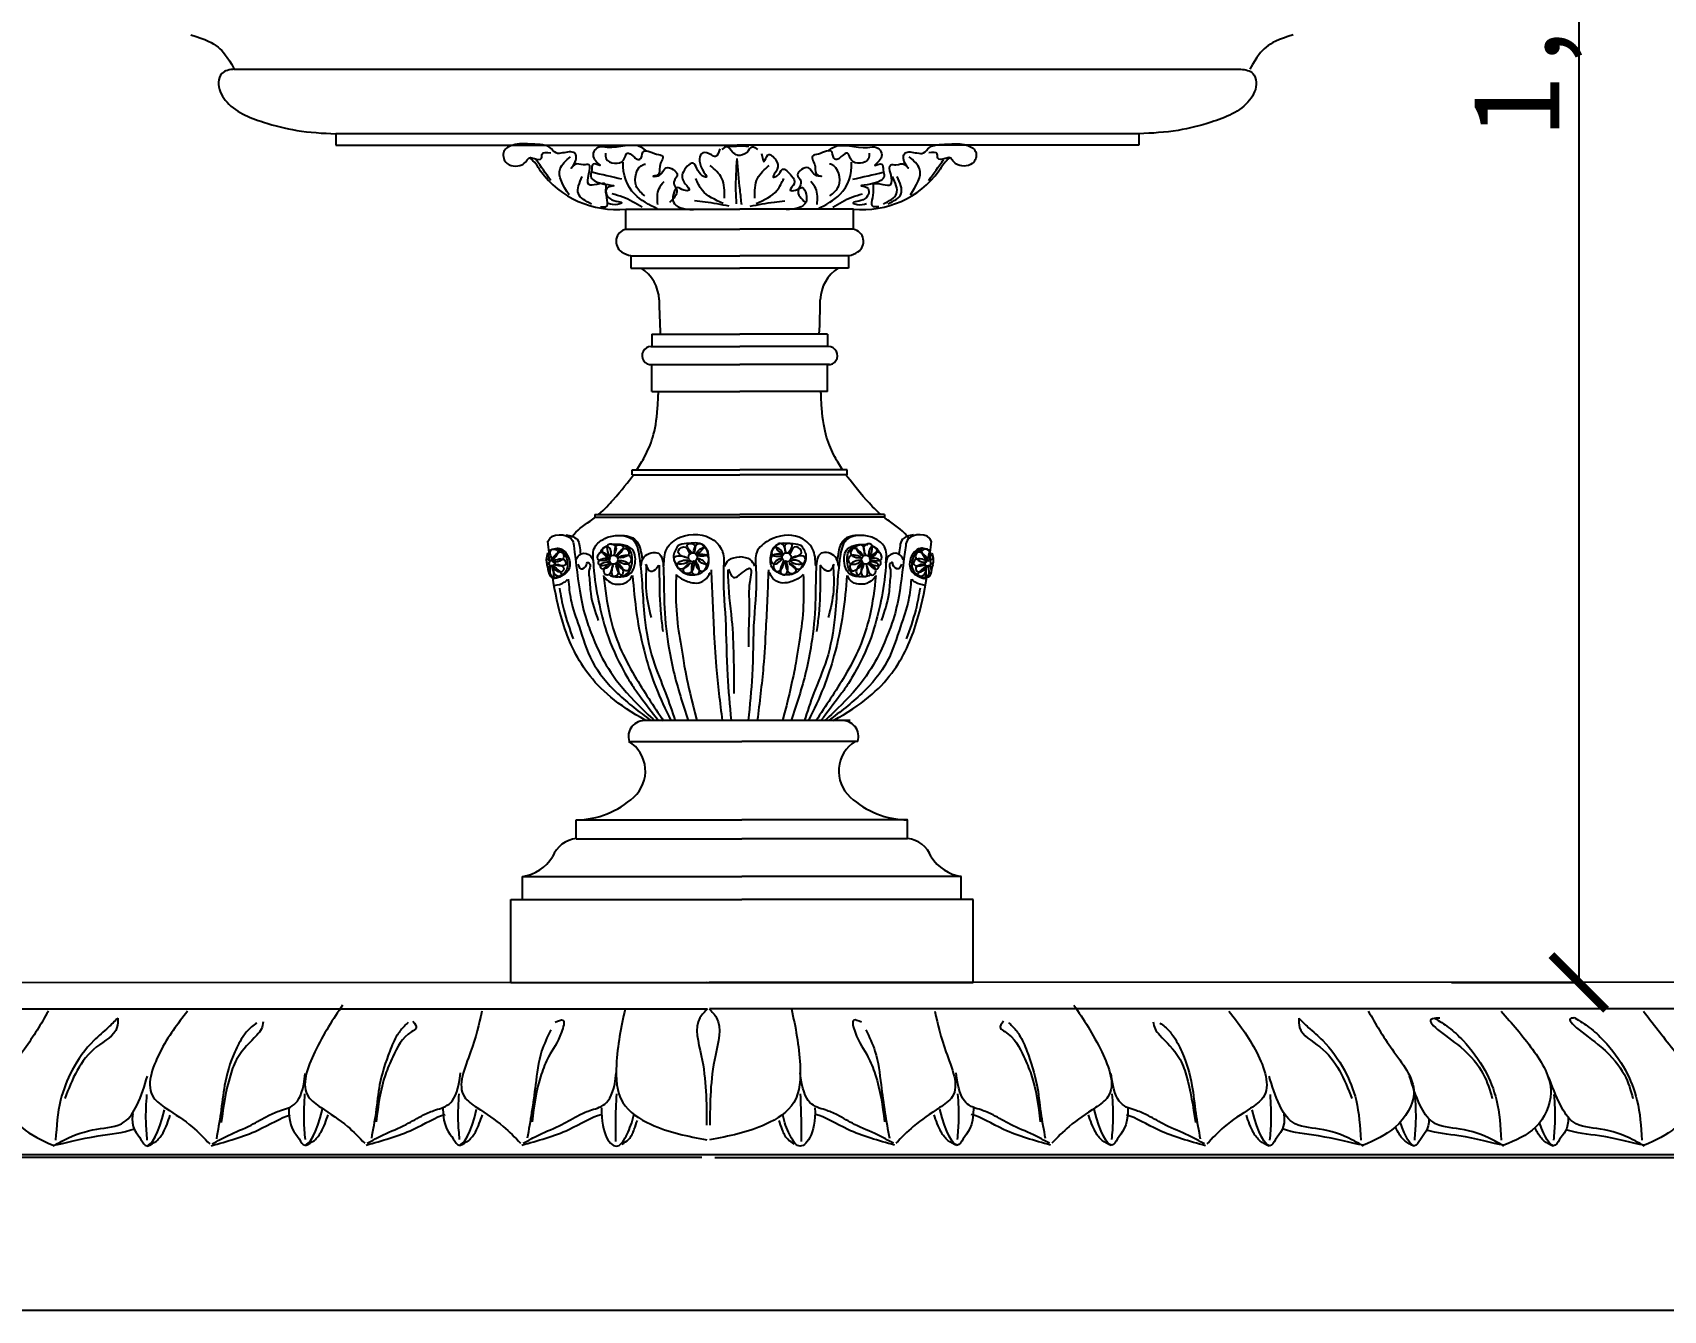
# Model space of a CAD drawing. Extents: x 3172 to 33391, y 13916 to 34175.
# Drawn here: x 30760 to 32253, y 15889 to 17059 of the extents above; entities that cross this region are included whole.
import ezdxf

# ---------------------------------------------------------------- set-up
doc = ezdxf.new("R2010")
doc.units = 0
doc.layers.get('0').update_dxf_attribs({"linetype": 'CONTINUOUS'})
doc.layers.get('DEFPOINTS').update_dxf_attribs({"linetype": 'CONTINUOUS'})
doc.dimstyles.new('ISO-25', dxfattribs={"dimtxt": 2.5, "dimasz": 2.5, "dimexe": 1.25, "dimexo": 0.625, "dimtad": 1, "dimdec": 4, "dimdsep": 46, "dimlunit": 6, "dimtxsty": 'Standard', "dimcen": 2.5, "dimadec": 0, "dimazin": 0, "dimtfac": 1, "dimtdec": 4, "dimtmove": 0, "dimatfit": 3, "dimfxl": 1, "dimtolj": 1, "dimtzin": 0, "dimarcsym": 0})

# ---------------------------------------------------------------- blocks, each defined once
blk = doc.blocks.new('_ARCHTICK')
at = {"color": 0, "linetype": 'ByBlock', "const_width": 0.15}
blk.add_lwpolyline([(-0.5, -0.5), (0.5, 0.5)], dxfattribs=at)
blk = doc.blocks.new('*D144')
at = {"color": 0, "linetype": 'ByBlock'}
for p, q in [((49872.3, 20781), (49990.1, 20781)), ((49988.8, 20781), (49988.8, 18958.9)), ((49872.3, 18958.9), (49990.1, 18958.9))]:
    blk.add_line(p, q, dxfattribs=at)
at = {"layer": 'DEFPOINTS', "color": 0, "linetype": 'ByBlock'}
for p in [(49871.6, 20781), (49871.7, 18958.9), (49988.8, 18958.9)]:
    blk.add_point(p, dxfattribs=at)
at = {"color": 0, "linetype": 'ByBlock', "xscale": 50, "yscale": 50, "zscale": 50}
for p, rotation in [((49988.8, 20781), 90), ((49988.8, 18958.9), 270)]:
    blk.add_blockref('_ARCHTICK', p, dxfattribs=dict(at, rotation=rotation))
at = {"color": 0, "linetype": 'ByBlock', "insert": (49941.5, 19869.9), "char_height": 80, "attachment_point": 5, "rotation": 90}
blk.add_mtext('\\A1;1,822', dxfattribs=at)
blk = doc.blocks.new('A$C0E7053C0')
at = {"color": 7}
for p, q in [((1123.4, 1333.3), (2045.2, 1333.3)), ((1951.9, 1274), (1216.7, 1274)), ((1216.7, 1274), (1216.7, 1263.7)), ((1951.9, 1274), (1951.9, 1263.7)), ((1216.7, 1263.7), (1230.6, 1263.7)), ((1216.7, 1263.7), (1584.5, 1263.7)), ((1951.9, 1263.7), (1584.1, 1263.7)), ((1765.1, 1263.7), (1588.3, 1263.7)), ((1951.9, 1263.7), (1938, 1263.7)), ((1482.3, 1205.1), (1586.4, 1205.1)), ((1482.3, 1186.7), (1482.3, 1205.1)), ((1690.6, 1205.1), (1586.4, 1205.1)), ((1690.6, 1186.7), (1690.6, 1205.1)), ((1482.3, 1186.7), (1586.4, 1186.7)), ((1690.6, 1186.7), (1586.4, 1186.7)), ((1486.8, 1162.5), (1586.4, 1162.5)), ((1486.8, 1162.5), (1486.8, 1151.1)), ((1486.8, 1151.1), (1586.4, 1151.1)), ((1686, 1162.5), (1586.4, 1162.5)), ((1686, 1151.1), (1586.4, 1151.1)), ((1686, 1162.5), (1686, 1151.1)), ((1506, 1090.7), (1586.4, 1090.7)), ((1506, 1090.7), (1506, 1079.2)), ((1666.9, 1090.7), (1586.4, 1090.7)), ((1666.9, 1090.7), (1666.9, 1079.2)), ((1505.1, 1079.2), (1586.4, 1079.2)), ((1667.7, 1079.2), (1586.4, 1079.2)), ((1504.4, 1062.8), (1586.4, 1062.8)), ((1506, 1038.3), (1506, 1062.8)), ((1668.5, 1062.8), (1586.4, 1062.8)), ((1666.9, 1038.3), (1666.9, 1062.8)), ((1506, 1038.3), (1586.4, 1038.3)), ((1666.9, 1038.3), (1586.4, 1038.3)), ((1488, 966.3), (1586.4, 966.3)), ((1488, 962), (1488, 966.3)), ((1488, 962), (1586.4, 962)), ((1684.8, 966.3), (1586.4, 966.3)), ((1684.8, 962), (1586.4, 962)), ((1684.8, 962), (1684.8, 966.3)), ((1453.8, 925.6), (1586.4, 925.6)), ((1453.8, 925.6), (1453.8, 923.2)), ((1719, 925.6), (1586.4, 925.6)), ((1719, 925.6), (1719, 923.2)), ((1453.8, 923.2), (1586.4, 923.2)), ((1719, 923.2), (1586.4, 923.2)), ((1687.5, 736.9), (1500.6, 736.9)), ((1485.2, 717.7), (1588.5, 717.7)), ((1694.5, 717.7), (1588.5, 717.7)), ((1436.8, 645.9), (1588.4, 645.9)), ((1436.8, 628.7), (1436.8, 645.9)), ((1740.1, 645.9), (1588.4, 645.9)), ((1740.1, 628.7), (1740.1, 645.9)), ((1436.8, 628.7), (1588.4, 628.7)), ((1740.1, 628.7), (1588.4, 628.7)), ((1387.7, 573.1), (1387.7, 594.2)), ((1387.7, 594.2), (1588.4, 594.2)), ((1789.2, 594.2), (1588.4, 594.2)), ((1789.2, 573.1), (1789.2, 594.2)), ((1376.8, 573.1), (1588.4, 573.1)), ((1376.8, 497.2), (1376.8, 573.1)), ((1800.1, 573.1), (1588.4, 573.1)), ((1800.1, 497.2), (1800.1, 573.1)), ((201.9, 497), (1556.4, 497.3)), ((1376.8, 497.2), (1800.1, 497.2)), ((2913.4, 497), (1558.9, 497.3)), ((201.9, 472.9), (1556.4, 473.1)), ((2913.4, 472.9), (1558.9, 473.1)), ((1551.7, 336.9), (27.7, 336.9)), ((1563.6, 336.9), (3087.6, 336.9))]:
    blk.add_line(p, q, dxfattribs=at)
blk.add_lwpolyline([(25.1, 339.6), (3094.9, 339.6), (3094.9, 196.9), (25.1, 196.9)], close=True)
for centre, radius in [((1470.9, 884.3), 4.1), ((1543.4, 886.3), 4.02), ((1629.4, 886.3), 4.02), ((1701.9, 884.3), 4.1)]:
    blk.add_circle(centre, radius, dxfattribs=at)
for centre, radius, start, end in [((1360.9, 1215.7), 49.5, 29.4155, 47.4954), ((1473.8, 1291.1), 86.4, 216.2051, 275.6346), ((1699, 1291.1), 86.4, 264.3654, 323.7949), ((1811.9, 1215.7), 49.5, 132.5046, 150.5845), ((1484.7, 1175.5), 11.5, 101.9801, 236.1388), ((1688.2, 1175.5), 11.5, 303.8612, 78.0199), ((1491.2, 1186.2), 24.1, 237.3986, 259.3731), ((1681.6, 1186.2), 24.1, 280.6269, 302.6014), ((1476.7, 1120.8), 36, 2.1751, 57.2847), ((1696.1, 1120.8), 36, 122.7153, 177.8249), ((2128.4, 1125.7), 615.7, 180.3248, 183.2595), ((1044.5, 1125.7), 615.7, 356.7405, 359.6752), ((1505.2, 1071), 8.2, 89.6291, 275.662), ((1667.7, 1071), 8.2, 264.338, 90.3709), ((1499.2, 722.2), 14.7, 84.4553, 197.9981), ((1680.5, 722.2), 14.7, 342.0019, 95.5447), ((1468.2, 690.6), 31.9, 311.7783, 58.1329), ((1708.9, 690.6), 31.9, 121.8671, 228.2217), ((1435.8, 725), 79.1, 270.709, 312.6333), ((1741.2, 725), 79.1, 227.3667, 269.291), ((1439.4, 603.1), 25.9, 95.359, 159.4273), ((1737.5, 603.1), 25.9, 20.5727, 84.641), ((1382.7, 631.7), 37.8, 277.5454, 329.04), ((1794.2, 631.7), 37.8, 210.96, 262.4546)]:
    blk.add_arc(centre, radius, start, end, dxfattribs=at)
for points, knots in [([(1083.9, 1364.8), (1097.9, 1360.5), (1109.9, 1354.2), (1117, 1345.2), (1123.7, 1333.3)], [193.747926, 193.747926, 193.747926, 193.747926, 228.461314, 262.009609, 262.009609, 262.009609, 262.009609]), ([(2093.2, 1364.8), (2079.2, 1360.5), (2067.1, 1354.2), (2060.1, 1345.2), (2053.4, 1333.3)], [193.747926, 193.747926, 193.747926, 193.747926, 228.461314, 262.009609, 262.009609, 262.009609, 262.009609]), ([(1510.9, 1205.3), (1503.3, 1209.2), (1485.7, 1218.2), (1479.2, 1236.7), (1479.8, 1248.1)], [0, 0, 0, 0, 24.56335, 57.283365, 57.283365, 57.283365, 57.283365]), ([(1657.8, 1205.3), (1665.3, 1209.2), (1682.9, 1218.2), (1689.4, 1236.7), (1688.8, 1248.1)], [0, 0, 0, 0, 24.56335, 57.283365, 57.283365, 57.283365, 57.283365]), ([(1492.2, 966.3), (1494.9, 970.5), (1503.4, 984.9), (1511, 1004), (1512, 1037.5), (1512, 1037.5)], [324.214173, 324.214173, 324.214173, 324.214173, 350.476, 420.833139, 442.01017, 442.01017, 442.01017, 442.01017]), ([(1680.6, 966.3), (1677.9, 970.5), (1669.4, 984.9), (1661.9, 1004), (1660.8, 1037.5), (1660.8, 1037.5)], [324.214173, 324.214173, 324.214173, 324.214173, 350.476, 420.833139, 442.01017, 442.01017, 442.01017, 442.01017]), ([(1457.2, 925.6), (1463.2, 930.8), (1476, 944.9), (1484.5, 955.4), (1489.2, 962)], [258.017692, 258.017692, 258.017692, 258.017692, 274.862414, 315.15171, 315.15171, 315.15171, 315.15171]), ([(1715.7, 925.6), (1709.6, 930.8), (1696.8, 944.9), (1688.4, 955.4), (1683.7, 962)], [258.017692, 258.017692, 258.017692, 258.017692, 274.862414, 315.15171, 315.15171, 315.15171, 315.15171]), ([(1410.8, 900.8), (1414.2, 909.9), (1433.1, 906.8), (1436.4, 883.1), (1439.7, 852.4), (1445.4, 829.6), (1456, 802.2), (1471.8, 770.1), (1508.5, 737), (1508.5, 737)], [1.751832, 1.751832, 1.751832, 1.751832, 19.186604, 25.932734, 78.490349, 113.234635, 135.933329, 185.545253, 204.365805, 204.365805, 204.365805, 204.365805]), ([(1427.2, 906.8), (1431.3, 906.6), (1438.8, 903.6), (1439.8, 896.5), (1440.4, 891.9), (1440.7, 889.3)], [11.027839, 11.027839, 11.027839, 11.027839, 19.186604, 25.932734, 34.079412, 34.079412, 34.079412, 34.079412]), ([(1465.3, 896.9), (1463, 895.8), (1460.2, 894.2), (1459, 891.6), (1458.7, 890.8)], [3.32081, 3.32081, 3.32081, 3.32081, 10.437283, 12.889457, 12.889457, 12.889457, 12.889457]), ([(1466.5, 870.5), (1468.9, 869), (1475.3, 867.4), (1485.3, 870.9), (1488.8, 882), (1487.7, 894.7), (1477, 898.1), (1471.5, 898.2), (1469.1, 898.2)], [35.024848, 35.024848, 35.024848, 35.024848, 43.547453, 53.635785, 63.34179, 76.716892, 86.049129, 93.413263, 93.413263, 93.413263, 93.413263]), ([(1475.7, 868.4), (1476.3, 868.4), (1480.5, 868.3), (1488.1, 870.9), (1491.6, 882), (1490.4, 894.7), (1479.7, 898.1), (1474.2, 898.2), (1471.8, 898.2)], [41.848557, 41.848557, 41.848557, 41.848557, 43.547453, 53.635785, 63.34179, 76.716892, 86.049129, 93.413263, 93.413263, 93.413263, 93.413263]), ([(1476.8, 906.4), (1482.4, 906.7), (1493.8, 903.9), (1496.1, 891.5), (1497.1, 884.9), (1497.2, 883.8)], [37.792643, 37.792643, 37.792643, 37.792643, 53.183199, 68.812137, 71.999882, 71.999882, 71.999882, 71.999882]), ([(1762, 900.8), (1758.7, 909.9), (1739.7, 906.8), (1736.4, 883.1), (1733.2, 852.4), (1727.4, 829.6), (1716.8, 802.2), (1701, 770.1), (1664.4, 737), (1664.4, 737)], [1.751832, 1.751832, 1.751832, 1.751832, 19.186604, 25.932734, 78.490349, 113.234635, 135.933329, 185.545253, 204.365805, 204.365805, 204.365805, 204.365805]), ([(1696.1, 906.4), (1690.4, 906.7), (1679, 903.9), (1676.7, 891.5), (1675.8, 884.9), (1675.6, 883.8)], [37.792643, 37.792643, 37.792643, 37.792643, 53.183199, 68.812137, 71.999882, 71.999882, 71.999882, 71.999882]), ([(1697.1, 868.4), (1696.5, 868.4), (1692.4, 868.3), (1684.8, 870.9), (1681.3, 882), (1682.5, 894.7), (1693.1, 898.1), (1698.6, 898.2), (1701, 898.2)], [41.848557, 41.848557, 41.848557, 41.848557, 43.547453, 53.635785, 63.34179, 76.716892, 86.049129, 93.413263, 93.413263, 93.413263, 93.413263]), ([(1706.4, 870.5), (1704, 869), (1697.5, 867.4), (1687.5, 870.9), (1684, 882), (1685.2, 894.7), (1695.8, 898.1), (1701.3, 898.2), (1703.8, 898.2)], [35.024848, 35.024848, 35.024848, 35.024848, 43.547453, 53.635785, 63.34179, 76.716892, 86.049129, 93.413263, 93.413263, 93.413263, 93.413263]), ([(1707.6, 896.9), (1709.9, 895.8), (1712.7, 894.2), (1713.9, 891.6), (1714.1, 890.8)], [3.32081, 3.32081, 3.32081, 3.32081, 10.437283, 12.889457, 12.889457, 12.889457, 12.889457]), ([(1745.6, 906.8), (1741.5, 906.6), (1734.1, 903.6), (1733.1, 896.5), (1732.5, 891.9), (1732.1, 889.3)], [11.027839, 11.027839, 11.027839, 11.027839, 19.186604, 25.932734, 34.079412, 34.079412, 34.079412, 34.079412]), ([(1419, 894.5), (1419.3, 894.6), (1423.4, 895.2), (1431.3, 887.2), (1431.5, 872.3), (1422.6, 868.7), (1417.9, 866.9)], [5.132324, 5.132324, 5.132324, 5.132324, 6.221486, 18.405699, 31.063266, 44.658737, 44.658737, 44.658737, 44.658737]), ([(1753.9, 894.5), (1753.5, 894.6), (1749.5, 895.2), (1741.5, 887.2), (1741.4, 872.3), (1750.3, 868.7), (1754.9, 866.9)], [5.132324, 5.132324, 5.132324, 5.132324, 6.221486, 18.405699, 31.063266, 44.658737, 44.658737, 44.658737, 44.658737]), ([(1500.6, 736.9), (1474.5, 751.2), (1443.2, 778.8), (1423.5, 824.8), (1417.4, 854.3), (1415.2, 868.1)], [0, 0, 0, 0, 55.402104, 109.59883, 156.53818, 156.53818, 156.53818, 156.53818]), ([(1528.2, 870.5), (1528.1, 866.4), (1527.6, 851.4), (1528.8, 825.5), (1534.2, 798.4), (1537, 776.2), (1547.1, 737)], [10.994491, 10.994491, 10.994491, 10.994491, 23.287919, 55.993451, 88.561292, 122.57132, 122.57132, 122.57132, 122.57132]), ([(1528.2, 870.5), (1529.4, 869.4), (1533.8, 866), (1541.5, 862.7), (1551.3, 862.6), (1556.9, 867.4), (1558.7, 871.2), (1559.4, 872.5)], [4.810779, 4.810779, 4.810779, 4.810779, 9.56947, 21.47812, 29.250137, 37.669872, 41.874109, 41.874109, 41.874109, 41.874109]), ([(1644.6, 870.5), (1643.4, 869.4), (1639.1, 866), (1631.4, 862.7), (1621.5, 862.6), (1616, 867.4), (1614.1, 871.2), (1613.5, 872.5)], [4.810779, 4.810779, 4.810779, 4.810779, 9.56947, 21.47812, 29.250137, 37.669872, 41.874109, 41.874109, 41.874109, 41.874109]), ([(1644.6, 870.5), (1644.8, 866.4), (1645.2, 851.4), (1644, 825.5), (1638.7, 798.4), (1635.9, 776.2), (1625.7, 737)], [10.994491, 10.994491, 10.994491, 10.994491, 23.287919, 55.993451, 88.561292, 122.57132, 122.57132, 122.57132, 122.57132]), ([(1672.2, 736.9), (1698.3, 751.2), (1729.7, 778.8), (1749.3, 824.8), (1755.5, 854.3), (1757.7, 868.1)], [0, 0, 0, 0, 55.402104, 109.59883, 156.53818, 156.53818, 156.53818, 156.53818]), ([(1481.5, 473), (1477.9, 456.3), (1472.1, 428.4), (1474, 385.1), (1511.2, 361.7), (1539.1, 356.4), (1556.4, 353)], [1.409902, 1.409902, 1.409902, 1.409902, 25.934635, 42.337229, 57.714078, 82.912078, 82.912078, 82.912078, 82.912078]), ([(1633.8, 473), (1637.4, 456.3), (1643.1, 428.4), (1641.3, 385.1), (1604.1, 361.7), (1576.2, 356.4), (1558.9, 353)], [1.409902, 1.409902, 1.409902, 1.409902, 25.934635, 42.337229, 57.714078, 82.912078, 82.912078, 82.912078, 82.912078]), ([(1103.5, 349.3), (1108.3, 352), (1119.9, 358.4), (1137.9, 365.3), (1153, 374.7), (1171.8, 382.7), (1186, 383.9), (1188.7, 413.8)], [0, 0, 0, 0, 7.804363, 18.695532, 27.272937, 32.872908, 47.456861, 47.456861, 47.456861, 47.456861]), ([(1245.4, 349.9), (1250.2, 352.6), (1261.8, 359), (1279.9, 365.9), (1294.9, 375.2), (1313.7, 383.3), (1327.9, 384.4), (1330.7, 414.4)], [0, 0, 0, 0, 7.804363, 18.695532, 27.272937, 32.872908, 47.456861, 47.456861, 47.456861, 47.456861]), ([(1388.1, 349.9), (1392.9, 352.6), (1404.5, 359), (1422.5, 365.9), (1437.6, 375.2), (1456.4, 383.3), (1470.6, 384.4), (1473.3, 414.4)], [0, 0, 0, 0, 7.804363, 18.695532, 27.272937, 32.872908, 47.456861, 47.456861, 47.456861, 47.456861]), ([(1727.2, 349.9), (1722.4, 352.6), (1710.8, 359), (1692.7, 365.9), (1677.7, 375.2), (1658.9, 383.3), (1644.7, 384.4), (1641.9, 414.4)], [0, 0, 0, 0, 7.804363, 18.695532, 27.272937, 32.872908, 47.456861, 47.456861, 47.456861, 47.456861]), ([(1869.9, 349.9), (1865, 352.6), (1853.5, 359), (1835.4, 365.9), (1820.4, 375.2), (1801.5, 383.3), (1787.3, 384.4), (1784.6, 414.4)], [0, 0, 0, 0, 7.804363, 18.695532, 27.272937, 32.872908, 47.456861, 47.456861, 47.456861, 47.456861]), ([(2011.8, 349.3), (2007, 352), (1995.4, 358.4), (1977.3, 365.3), (1962.3, 374.7), (1943.5, 382.7), (1929.3, 383.9), (1926.5, 413.8)], [0, 0, 0, 0, 7.804363, 18.695532, 27.272937, 32.872908, 47.456861, 47.456861, 47.456861, 47.456861]), ([(1030.8, 377.1), (1028.7, 363.7), (1037.7, 356.4), (1043.8, 342.1), (1054.4, 358.2), (1059.7, 380.4)], [11.191034, 11.191034, 11.191034, 11.191034, 26.155714, 33.91982, 47.965992, 47.965992, 47.965992, 47.965992]), ([(1102.5, 347.7), (1117.1, 351.7), (1143.5, 358.9), (1166.4, 373.6), (1174.9, 375.9)], [0, 0, 0, 0, 21.326437, 38.46669, 38.46669, 38.46669, 38.46669]), ([(1173.5, 382.4), (1173.4, 364.3), (1182.4, 356.9), (1188.5, 342.7), (1199.1, 358.7), (1204.4, 381)], [11.191034, 11.191034, 11.191034, 11.191034, 26.155714, 33.91982, 47.965992, 47.965992, 47.965992, 47.965992]), ([(1244.4, 348.3), (1259, 352.3), (1285.5, 359.5), (1308.3, 374.2), (1316.8, 376.4)], [0, 0, 0, 0, 21.326437, 38.46669, 38.46669, 38.46669, 38.46669]), ([(1314.7, 382.7), (1314.7, 364.3), (1323.6, 356.9), (1329.7, 342.7), (1340.4, 358.7), (1345.6, 381)], [11.191034, 11.191034, 11.191034, 11.191034, 26.155714, 33.91982, 47.965992, 47.965992, 47.965992, 47.965992]), ([(1387.1, 348.3), (1401.7, 352.3), (1428.2, 359.5), (1451, 374.2), (1459.5, 376.4)], [0, 0, 0, 0, 21.326437, 38.46669, 38.46669, 38.46669, 38.46669]), ([(1460, 382.4), (1459.2, 358.4), (1472.6, 339.3), (1483.2, 357.2), (1488.1, 369), (1489.4, 375.9)], [0, 0, 0, 0, 12.445466, 18.626013, 24.392171, 24.392171, 24.392171, 24.392171]), ([(1655.3, 382.4), (1656.1, 358.4), (1642.6, 339.3), (1632, 357.2), (1627.1, 369), (1625.9, 375.9)], [0, 0, 0, 0, 12.445466, 18.626013, 24.392171, 24.392171, 24.392171, 24.392171]), ([(1728.2, 348.3), (1713.5, 352.3), (1687.1, 359.5), (1664.3, 374.2), (1655.8, 376.4)], [0, 0, 0, 0, 21.326437, 38.46669, 38.46669, 38.46669, 38.46669]), ([(1800.5, 382.7), (1800.6, 364.3), (1791.6, 356.9), (1785.5, 342.7), (1774.9, 358.7), (1769.6, 381)], [11.191034, 11.191034, 11.191034, 11.191034, 26.155714, 33.91982, 47.965992, 47.965992, 47.965992, 47.965992]), ([(1870.9, 348.3), (1856.2, 352.3), (1829.8, 359.5), (1807, 374.2), (1798.4, 376.4)], [0, 0, 0, 0, 21.326437, 38.46669, 38.46669, 38.46669, 38.46669]), ([(1941.8, 382.4), (1941.9, 364.3), (1932.9, 356.9), (1926.8, 342.7), (1916.2, 358.7), (1910.9, 381)], [11.191034, 11.191034, 11.191034, 11.191034, 26.155714, 33.91982, 47.965992, 47.965992, 47.965992, 47.965992]), ([(2012.8, 347.7), (1998.2, 351.7), (1971.7, 358.9), (1948.9, 373.6), (1940.4, 375.9)], [0, 0, 0, 0, 21.326437, 38.46669, 38.46669, 38.46669, 38.46669]), ([(2084.5, 377.1), (2086.5, 363.7), (2077.6, 356.4), (2071.5, 342.1), (2060.8, 358.2), (2055.6, 380.4)], [11.191034, 11.191034, 11.191034, 11.191034, 26.155714, 33.91982, 47.965992, 47.965992, 47.965992, 47.965992]), ([(2344.8, 373.8), (2345.4, 362.8), (2337.3, 355.9), (2331.8, 343.2), (2323.3, 354.6), (2318.7, 368.9)], [12.520986, 12.520986, 12.520986, 12.520986, 26.155714, 33.91982, 45.264685, 45.264685, 45.264685, 45.264685]), ([(957.9, 348.2), (968.2, 349.7), (993.6, 357.4), (1022.1, 359.1), (1032, 363.2)], [0, 0, 0, 0, 22.245436, 37.949871, 37.949871, 37.949871, 37.949871]), ([(2157.4, 348.2), (2147, 349.7), (2121.6, 357.4), (2093.2, 359.1), (2083.3, 363.2)], [0, 0, 0, 0, 22.245436, 37.949871, 37.949871, 37.949871, 37.949871]), ([(2203.7, 347.3), (2200.8, 348.6), (2194.8, 351.3), (2189.8, 358.4), (2187.5, 363.1), (2186.7, 364.9)], [0, 0, 0, 0, 4.464482, 9.119392, 11.903587, 11.903587, 11.903587, 11.903587]), ([(2217.4, 372.3), (2217.5, 362.4), (2209.8, 355.6), (2204.4, 343.1), (2195.8, 354.7), (2191.1, 369.4)], [13.157584, 13.157584, 13.157584, 13.157584, 26.155714, 33.91982, 45.390472, 45.390472, 45.390472, 45.390472]), ([(2285.9, 348.2), (2275.6, 349.7), (2251.4, 357.1), (2224.4, 358.9), (2215.2, 361.9)], [0, 0, 0, 0, 22.245436, 36.183655, 36.183655, 36.183655, 36.183655]), ([(2331.1, 347.3), (2328.2, 348.6), (2322.2, 351.3), (2317.4, 358.2), (2315.1, 362.6), (2314.4, 364.2)], [0, 0, 0, 0, 4.464482, 9.119392, 11.511349, 11.511349, 11.511349, 11.511349]), ([(2414.6, 348.2), (2404.2, 349.7), (2379.7, 357.2), (2352.2, 359), (2342.8, 362.3)], [0, 0, 0, 0, 22.245436, 36.729967, 36.729967, 36.729967, 36.729967])]:
    blk.add_open_spline(points, degree=3, knots=knots, dxfattribs=at)
for points in [[(1123.7, 1333.3), (1112.4, 1329.3), (1109.4, 1321.4), (1115.4, 1305), (1150.6, 1284.7), (1180.9, 1277.2), (1216.7, 1274)], [(2044.9, 1333.3), (2056.2, 1329.3), (2059.2, 1321.4), (2053.2, 1305), (2018, 1284.7), (1987.7, 1277.2), (1951.9, 1274)], [(1459.1, 1207.3), (1463.9, 1207.3), (1463.9, 1222.9), (1463.9, 1227.7), (1455.5, 1227.7), (1448.3, 1227.7), (1448.3, 1237.3), (1448.3, 1245.7), (1443.5, 1245.7), (1435.1, 1245.7), (1432.1, 1242.7), (1435.1, 1246.9), (1435.1, 1256.5), (1424.3, 1256.5), (1418.3, 1256.5), (1412.7, 1261.5), (1403.8, 1264.2), (1394, 1264.7), (1379, 1263.8), (1370.5, 1257.8), (1372.2, 1248.2), (1386.9, 1245.7), (1391.2, 1249.3), (1394, 1252.1), (1398.4, 1251.4), (1405, 1251.7), (1405.5, 1255.5), (1413.5, 1256.5)], [(1501.4, 1258.2), (1496.6, 1261.6), (1465.2, 1261.6), (1456.9, 1261.6), (1452.8, 1251.8), (1458.5, 1245.1), (1452.3, 1246.4), (1450.9, 1241), (1450, 1235.2), (1453.2, 1231.2), (1470.6, 1226.3), (1465.7, 1224.9), (1467.5, 1214.7), (1478.2, 1210.6), (1474.6, 1209.3), (1466.1, 1210.2)], [(1463.6, 1256.2), (1464.3, 1251.3), (1480, 1250), (1483.6, 1256.2), (1488.5, 1254), (1491.6, 1251.3), (1495, 1250.8), (1497.7, 1257.2), (1510.2, 1255.5), (1515.6, 1253.7), (1513.2, 1244.1), (1510.9, 1236.1), (1507.3, 1235.2), (1511.8, 1235.7), (1519.2, 1242.9), (1529.3, 1236.4), (1527, 1232.2), (1526.1, 1229), (1528.7, 1222.3), (1522, 1211.1)], [(1568.1, 1260.2), (1564.1, 1253.2), (1560.5, 1254.8), (1552.6, 1256.6), (1552.1, 1241.6), (1555.7, 1234.4), (1552.1, 1235.6), (1543.7, 1247.1), (1534.1, 1237.6), (1536.5, 1228.4), (1540.1, 1222.4), (1535.3, 1222.4), (1529.3, 1224.8), (1525.7, 1218.8), (1525.7, 1211.6), (1543.7, 1204.4)], [(1584.5, 1254.4), (1579.7, 1257.3), (1574.9, 1262.1), (1570.1, 1259.7)], [(1575.8, 1262.2), (1583.6, 1262.9), (1594.8, 1262.7)], [(1584.5, 1254.4), (1593.1, 1257.3), (1597.9, 1262.1), (1602.7, 1259.7)], [(1606.3, 1256), (1608.7, 1248.8), (1612.3, 1254.8), (1619.5, 1250), (1620.7, 1241.6), (1617.1, 1234.4), (1620.7, 1235.6), (1625.5, 1241.6), (1633.9, 1235.6), (1636.3, 1228.4), (1632.7, 1222.4), (1637.5, 1222.4), (1643.5, 1224.8), (1647.1, 1218.8), (1647.1, 1211.6), (1629.1, 1204.4)], [(1705, 1256.2), (1704.3, 1251.3), (1688.6, 1250), (1685, 1256.2), (1680.1, 1254), (1677, 1251.3), (1673.6, 1250.8), (1670.9, 1257.2), (1658.4, 1255.5), (1653, 1253.7), (1655.4, 1244.1), (1657.8, 1236.1), (1661.3, 1235.2), (1656.9, 1235.7), (1649.4, 1242.9), (1639.3, 1236.4), (1641.7, 1232.2), (1642.5, 1229), (1639.9, 1222.3), (1646.6, 1211.1)], [(1667.2, 1258.2), (1672, 1261.6), (1703.4, 1261.6), (1711.7, 1261.6), (1715.8, 1251.8), (1710.1, 1245.1), (1716.4, 1246.4), (1717.7, 1241), (1718.6, 1235.2), (1715.5, 1231.2), (1698, 1226.3), (1702.9, 1224.9), (1701.1, 1214.7), (1690.4, 1210.6), (1694, 1209.3), (1702.5, 1210.2)], [(1713.8, 1207.3), (1709, 1207.3), (1709, 1222.9), (1709, 1227.7), (1717.4, 1227.7), (1724.6, 1227.7), (1724.6, 1237.3), (1724.6, 1245.7), (1729.4, 1245.7), (1737.8, 1245.7), (1740.7, 1242.7), (1737.8, 1246.9), (1737.8, 1256.5), (1748.6, 1256.5), (1754.6, 1256.5), (1760.1, 1261.5), (1769, 1264.2), (1778.8, 1264.7), (1793.9, 1263.8), (1802.4, 1257.8), (1800.7, 1248.2), (1786, 1245.7), (1781.6, 1249.3), (1778.8, 1252.1), (1774.5, 1251.4), (1767.8, 1251.7), (1767.3, 1255.5), (1759.4, 1256.5)], [(1413.5, 1231.3), (1399.9, 1250.4)], [(1430.3, 1218.1), (1421.9, 1242.1), (1431.4, 1253.1)], [(1499.7, 1217.3), (1491.6, 1226.3), (1498.3, 1245.9), (1500.1, 1246.4)], [(1572.5, 1215.2), (1570.1, 1233.2), (1559.3, 1245.2)], [(1583.5, 1209.9), (1583, 1222.2), (1584, 1251.4)], [(1588.3, 1208.9), (1586.7, 1222.7), (1584, 1251.4)], [(1600.3, 1215.2), (1602.7, 1233.2), (1613.5, 1245.2)], [(1668.9, 1217.3), (1677, 1226.3), (1670.3, 1245.9), (1668.5, 1246.4)], [(1742.6, 1218.1), (1751, 1242.1), (1741.5, 1253.1)], [(1759.4, 1231.3), (1773, 1250.4)], [(1450.7, 1209.7), (1438.7, 1219.3), (1442.3, 1234.9)], [(1478.6, 1232.5), (1450.9, 1238.8)], [(1511.3, 1209.3), (1512.6, 1224), (1517.1, 1230.3)], [(1571.3, 1210.4), (1552.1, 1222.4), (1546.1, 1233.2)], [(1601.5, 1210.4), (1620.7, 1222.4), (1626.7, 1233.2)], [(1657.3, 1209.3), (1656, 1224), (1651.5, 1230.3)], [(1690, 1232.5), (1717.7, 1238.8)], [(1717.9, 1209.7), (1730, 1219.3), (1726.3, 1234.9)], [(1722.2, 1209.7), (1734.2, 1219.3), (1730.6, 1234.9)], [(1497, 1207), (1479.5, 1216), (1469.7, 1219.1)], [(1576.8, 1207.8), (1554.7, 1211.6), (1545.1, 1212.6)], [(1596, 1207.8), (1618.1, 1211.6), (1627.7, 1212.6)], [(1671.6, 1207), (1689.1, 1216), (1698.9, 1219.1)], [(1452.7, 881.4), (1454, 896.1), (1457.7, 900.2), (1466.6, 905.1), (1489.1, 901.9), (1494.4, 887.2), (1499.3, 831.6), (1507.1, 792.4), (1518.5, 762.2), (1527.4, 736.6)], [(1472.2, 889.2), (1475, 897.8), (1479.5, 896.5), (1473.8, 887.6), (1482, 894.5), (1484.8, 889.2), (1475.8, 886.3), (1486.1, 887.2), (1485.2, 880.6), (1475.4, 883.1), (1485.2, 879.4), (1483.6, 874.1), (1474.2, 881), (1479.5, 874.9), (1478.3, 870), (1473, 880.6), (1474.6, 870.4), (1470.9, 868.8), (1470.5, 880.2), (1465.2, 870), (1462, 874.1), (1468.5, 881), (1460.3, 875.7), (1459.1, 879), (1467.7, 881.8), (1457.9, 879.4), (1457.5, 882.7), (1467.7, 885.1), (1456.6, 884.7), (1459.9, 891.2), (1466.4, 885.9), (1460.7, 893.3), (1465.6, 896.1), (1468.1, 887.2), (1466, 898.2), (1472.2, 897), (1470.9, 888)], [(1516.9, 878.6), (1519.7, 894.1), (1532, 904.7), (1562.8, 901.9), (1570.8, 891.2), (1571.6, 876.5), (1573.3, 830), (1575.1, 778.3), (1578.6, 737)], [(1530.4, 897.8), (1525.9, 888), (1530.4, 876.1), (1537.3, 871.2), (1550, 871.6), (1556.9, 877.4), (1557.7, 888.8), (1554.9, 895.7), (1547.9, 899.4), (1539.8, 899), (1531.6, 897.8), (1529.1, 896.1)], [(1542.6, 890), (1538.9, 898.2), (1542.6, 899), (1545.1, 897.4), (1544.3, 890.4), (1545.9, 896.5), (1550.4, 899), (1553.2, 896.1), (1547.1, 890), (1554.1, 895.3), (1556.9, 889.2), (1547.5, 888.4), (1556.9, 887.6), (1555.7, 880.2), (1547.9, 885.1), (1555.7, 879.4), (1551.2, 873.3), (1545.9, 882.7), (1548.3, 871.2), (1544.3, 870.8), (1544.3, 883.1), (1540.2, 871.6), (1534.9, 874.1), (1541, 881), (1531.2, 875.7), (1529.5, 880.6), (1539.8, 883.1), (1527.5, 881.4), (1527.1, 886.7), (1538.5, 885.9), (1530, 890.8), (1534.9, 896.1), (1540.6, 889.2)], [(1656, 878.6), (1653.1, 894.1), (1640.8, 904.7), (1613.5, 901.9), (1602, 891.2), (1601.2, 876.5), (1599.5, 830), (1597.8, 778.3), (1594.2, 737)], [(1630.2, 890), (1633.9, 898.2), (1630.2, 899), (1627.8, 897.4), (1628.6, 890.4), (1627, 896.5), (1622.5, 899), (1619.6, 896.1), (1625.7, 890), (1618.8, 895.3), (1615.9, 889.2), (1625.3, 888.4), (1615.9, 887.6), (1617.2, 880.2), (1624.9, 885.1), (1617.2, 879.4), (1621.6, 873.3), (1627, 882.7), (1624.5, 871.2), (1628.6, 870.8), (1628.6, 883.1), (1632.7, 871.6), (1638, 874.1), (1631.9, 881), (1641.7, 875.7), (1643.3, 880.6), (1633.1, 883.1), (1645.3, 881.4), (1645.7, 886.7), (1634.3, 885.9), (1642.9, 890.8), (1638, 896.1), (1632.3, 889.2)], [(1642.5, 897.8), (1647, 888), (1642.5, 876.1), (1635.5, 871.2), (1622.9, 871.6), (1615.9, 877.4), (1615.1, 888.8), (1618, 895.7), (1624.9, 899.4), (1633.1, 899), (1641.3, 897.8), (1643.7, 896.1)], [(1720.1, 881.4), (1718.9, 896.1), (1715.2, 900.2), (1706.2, 905.1), (1683.7, 901.9), (1678.4, 887.2), (1673.5, 831.6), (1665.8, 792.4), (1654.3, 762.2), (1645.5, 736.6)], [(1700.7, 889.2), (1697.8, 897.8), (1693.3, 896.5), (1699, 887.6), (1690.9, 894.5), (1688, 889.2), (1697, 886.3), (1686.8, 887.2), (1687.6, 880.6), (1697.4, 883.1), (1687.6, 879.4), (1689.2, 874.1), (1698.6, 881), (1693.3, 874.9), (1694.6, 870), (1699.9, 880.6), (1698.2, 870.4), (1701.9, 868.8), (1702.3, 880.2), (1707.6, 870), (1710.9, 874.1), (1704.4, 881), (1712.5, 875.7), (1713.7, 879), (1705.2, 881.8), (1715, 879.4), (1715.4, 882.7), (1705.2, 885.1), (1716.2, 884.7), (1712.9, 891.2), (1706.4, 885.9), (1712.1, 893.3), (1707.2, 896.1), (1704.8, 887.2), (1706.8, 898.2), (1700.7, 897), (1701.9, 888)], [(1410.5, 890.3), (1409.3, 883.9), (1410.9, 875.2), (1414.1, 868.1), (1417.6, 868.1)], [(1409.5, 885.6), (1411.9, 883.6)], [(1411.4, 880.9), (1409.7, 879.5), (1410.8, 877.8)], [(1412.4, 883.7), (1412, 891.3), (1412.8, 892.6)], [(1415, 883.1), (1414.6, 893.7), (1419.5, 892.5), (1413.8, 883.1), (1423.2, 891.2), (1425.2, 885.9), (1415.4, 882.3), (1426, 883.9), (1426.8, 879.8), (1416.6, 879.8), (1425.2, 876.9), (1423.2, 872.9), (1415, 878.2), (1423.6, 869.6), (1417.4, 870.4), (1415.8, 877.8), (1415.8, 866.3)], [(1412.5, 883.4), (1411.9, 881.7), (1411.9, 879.7), (1414, 878.5)], [(1412.3, 892.1), (1418, 894.5), (1427.4, 886.7), (1427.4, 874.1), (1416, 866.7)], [(1412.7, 883.5), (1415.6, 883.1), (1416.8, 879.4), (1413.9, 878.6)], [(1420.1, 894.1), (1420.9, 892.7), (1421, 891.3)], [(1436.4, 883.9), (1441.3, 889.6), (1449.9, 887.6), (1452.7, 877.8), (1457.2, 846.3), (1464.6, 817.7), (1480.4, 782), (1488, 769.3), (1494.7, 759.8), (1512, 737)], [(1438.3, 880.1), (1441.1, 875.9), (1446.2, 879.6), (1446.7, 881.5), (1448.6, 881), (1448.6, 875), (1448.6, 868.9), (1450, 853.1), (1456.9, 828.5)], [(1496, 878.2), (1498.9, 886.7), (1512, 890), (1516.5, 876.5), (1517.3, 844.3), (1521, 806.7), (1525.9, 781.8), (1539.2, 737)], [(1572.4, 878.2), (1576.5, 883.9), (1586.7, 886.7)], [(1600.4, 878.2), (1596.3, 883.9), (1586.1, 886.7)], [(1676.8, 878.2), (1673.9, 886.7), (1660.9, 890), (1656.4, 876.5), (1655.6, 844.3), (1651.9, 806.7), (1647, 781.8), (1633.6, 737)], [(1736.4, 883.9), (1731.5, 889.6), (1723, 887.6), (1720.1, 877.8), (1715.6, 846.3), (1708.2, 817.7), (1692.5, 782), (1684.9, 769.3), (1678.2, 759.8), (1660.8, 737)], [(1734.5, 880.1), (1731.7, 875.9), (1726.6, 879.6), (1726.1, 881.5), (1724.3, 881), (1724.3, 875), (1724.3, 868.9), (1722.9, 853.1), (1715.9, 828.5)], [(1760.5, 892.1), (1754.8, 894.5), (1745.4, 886.7), (1745.4, 874.1), (1756.9, 866.7)], [(1757.9, 883.1), (1758.3, 893.7), (1753.4, 892.5), (1759.1, 883.1), (1749.7, 891.2), (1747.6, 885.9), (1757.5, 882.3), (1746.8, 883.9), (1746, 879.8), (1756.2, 879.8), (1747.6, 876.9), (1749.7, 872.9), (1757.9, 878.2), (1749.3, 869.6), (1755.4, 870.4), (1757, 877.8), (1757, 866.3)], [(1752.8, 894.1), (1752, 892.7), (1751.9, 891.3)], [(1762.4, 890.3), (1763.5, 883.9), (1762, 875.2), (1758.8, 868.1), (1755.2, 868.1)], [(1760.1, 883.5), (1757.3, 883.1), (1756, 879.4), (1758.9, 878.6)], [(1760.3, 883.4), (1761, 881.7), (1761, 879.7), (1758.9, 878.5)], [(1760.4, 883.7), (1760.8, 891.3), (1760.1, 892.6)], [(1763.3, 885.6), (1761, 883.6)], [(1761.5, 880.9), (1763.2, 879.5), (1762, 877.8)], [(1412.5, 878.9), (1411.4, 875.7), (1411.2, 874.1)], [(1417.1, 867.5), (1413.8, 869.6), (1413.7, 877.9)], [(1416.8, 860.6), (1425.8, 863.5), (1428.6, 865.9)], [(1429.5, 866.3), (1431.9, 847.1), (1439.3, 823.1), (1451.3, 791.3), (1474.6, 761.8), (1504.9, 737)], [(1461.7, 869.6), (1467.5, 832.9), (1476.8, 803.9), (1490.2, 777.9), (1516.7, 736.6)], [(1462.1, 868.8), (1467.9, 863.5), (1477.3, 861.8), (1485, 865.1), (1487.9, 869.6)], [(1488.3, 869.6), (1492, 834.9), (1500.1, 796.1), (1509.5, 767.6), (1523.4, 737)], [(1501.1, 879.6), (1500.7, 855.5), (1505.3, 831.3)], [(1500.2, 880.1), (1504.9, 873.6), (1510.4, 876.4), (1512.3, 879.2)], [(1512.8, 879.2), (1512.8, 869.9), (1514.2, 834.1), (1516, 818.3)], [(1560.2, 874.9), (1562.6, 821.6), (1564.8, 786.2), (1570.4, 737)], [(1575.6, 875), (1575.6, 869.4), (1579, 829.2), (1581, 761.8)], [(1576, 875.5), (1580.7, 868), (1592.3, 875), (1595.1, 876.4), (1595.6, 863.8), (1595.1, 843.8), (1594.6, 821.1), (1594.6, 804.3)], [(1612.7, 874.9), (1610.3, 821.6), (1608, 786.2), (1602.5, 737)], [(1684.6, 869.6), (1680.9, 834.9), (1672.7, 796.1), (1663.3, 767.6), (1649.4, 737)], [(1711.1, 869.6), (1705.4, 832.9), (1696, 803.9), (1682.6, 777.9), (1656.1, 736.6)], [(1660.1, 879.2), (1660.1, 869.9), (1658.7, 834.1), (1656.8, 818.3)], [(1672.6, 880.1), (1668, 873.6), (1662.4, 876.4), (1660.5, 879.2)], [(1671.7, 879.6), (1672.2, 855.5), (1667.5, 831.3)], [(1743.4, 866.3), (1740.9, 847.1), (1733.6, 823.1), (1721.5, 791.3), (1698.3, 761.8), (1667.9, 737)], [(1710.7, 868.8), (1705, 863.5), (1695.6, 861.8), (1687.8, 865.1), (1685, 869.6)], [(1756, 860.6), (1747.1, 863.5), (1744.2, 865.9)], [(1755.8, 867.5), (1759, 869.6), (1759.1, 877.9)], [(1760.3, 878.9), (1761.5, 875.7), (1761.6, 874.1)], [(1421.3, 858.2), (1425.4, 838.2), (1434, 811.6)], [(1751.5, 858.2), (1747.5, 838.2), (1738.9, 811.6)], [(953.5, 470.8), (931.6, 436), (911.8, 396.2), (928.9, 364.6), (957.9, 348.2)], [(1017.1, 464.5), (1008.4, 456), (995.2, 444), (975.3, 416.7), (964.7, 389.4), (960.2, 352.9)], [(1017.1, 464.6), (1016.3, 456), (997.7, 438.1), (968.5, 390.9)], [(1080.9, 470.8), (1055.5, 432.9), (1049.8, 391.8), (1061.2, 382), (1085.3, 364.9), (1101.2, 349.3)], [(1222.9, 476.5), (1197.4, 433.5), (1191.7, 392.4), (1203.1, 382.6), (1227.3, 365.4), (1243.1, 349.9)], [(1350.3, 470.8), (1340.1, 433.5), (1334.4, 392.4), (1345.8, 382.6), (1369.9, 365.4), (1385.8, 349.9)], [(1417.4, 460.8), (1424.5, 462.6), (1423.3, 451.7), (1411.5, 429.1), (1404.7, 412.8), (1396.3, 369.6)], [(1556.9, 473), (1550, 464.8), (1551.2, 430.2), (1556.1, 366.4)], [(1558.4, 473), (1565.2, 464.8), (1564.1, 430.2), (1559.1, 366.4)], [(1697.9, 460.8), (1690.8, 462.6), (1692, 451.7), (1703.8, 429.1), (1710.5, 412.8), (1719, 369.6)], [(1765, 470.8), (1775.2, 433.5), (1780.9, 392.4), (1769.4, 382.6), (1745.3, 365.4), (1729.4, 349.9)], [(1892.4, 476.5), (1917.8, 433.5), (1923.5, 392.4), (1912.1, 382.6), (1888, 365.4), (1872.1, 349.9)], [(2034.3, 470.8), (2059.8, 432.9), (2065.5, 391.8), (2054.1, 382), (2029.9, 364.9), (2014.1, 349.3)], [(2098.1, 464.6), (2099, 456), (2117.5, 438.1), (2146.8, 390.9)], [(2098.1, 464.5), (2106.9, 456), (2120.1, 444), (2140, 416.7), (2150.6, 389.4), (2155, 352.9)], [(2161.8, 470.8), (2183.6, 436), (2203.5, 396.2), (2186.3, 364.6), (2157.4, 348.2)], [(2227.4, 464.6), (2220.7, 463.8), (2246.1, 438.1), (2275.3, 390.9)], [(2222.5, 464.5), (2235.4, 456), (2248.6, 444), (2268.6, 416.7), (2279.1, 389.4), (2283.6, 352.9)], [(2283.4, 470.8), (2312.2, 436), (2328.9, 396.2), (2314.9, 364.6), (2285.9, 348.2)], [(2351.6, 464.6), (2349.3, 464.6), (2374.7, 438.1), (2404, 390.9)], [(2351.1, 464.5), (2364.1, 456), (2377.3, 444), (2397.2, 416.7), (2407.8, 389.4), (2412.3, 352.9)], [(2413.7, 470.8), (2440.8, 436), (2460.7, 396.2), (2443.5, 364.6), (2414.6, 348.2)], [(1144.3, 460), (1139.5, 456.6), (1132.5, 448.7), (1124.1, 433.6), (1114.9, 402.9), (1111.3, 377.5), (1107.3, 353.9)], [(1150.2, 461.2), (1148.7, 454.7), (1144.4, 448.9), (1126.9, 428.5), (1120.1, 412.2), (1111.7, 369)], [(1282.9, 460.5), (1279.4, 457.2), (1273.1, 449.3), (1266, 434.2), (1256.8, 403.5), (1253.3, 378.1), (1249.2, 354.5)], [(1287.3, 461.8), (1290.1, 455.3), (1286.3, 452.2), (1268.8, 429.1), (1262.1, 412.8), (1253.6, 369.6)], [(1413.4, 453.8), (1405.1, 434.2), (1399.5, 403.5), (1395.9, 378.1), (1391.9, 354.5)], [(1701.9, 453.8), (1710.2, 434.2), (1715.8, 403.5), (1719.3, 378.1), (1723.4, 354.5)], [(1828, 461.8), (1825.1, 455.3), (1829, 452.2), (1846.5, 429.1), (1853.2, 412.8), (1861.6, 369.6)], [(1832.4, 460.5), (1835.9, 457.2), (1842.2, 449.3), (1849.3, 434.2), (1858.4, 403.5), (1862, 378.1), (1866.1, 354.5)], [(1965, 461.2), (1966.6, 454.7), (1970.9, 448.9), (1988.4, 428.5), (1995.1, 412.2), (2003.6, 369)], [(1971, 460), (1975.7, 456.6), (1982.8, 448.7), (1991.2, 433.6), (2000.4, 402.9), (2003.9, 377.5), (2008, 353.9)], [(957.9, 347.3), (968.4, 353.2), (998, 362.8), (1023, 369.4), (1034.5, 384.5), (1044.2, 411.3)], [(2157.4, 347.3), (2146.9, 353.2), (2117.2, 362.8), (2092.2, 369.4), (2080.8, 384.5), (2071, 411.3)], [(2285.9, 347.3), (2275.5, 353.2), (2245.8, 362.8), (2220.8, 369.4), (2209.4, 384.5), (2199.6, 411.3)], [(2414.6, 347.3), (2404.1, 353.2), (2374.4, 362.8), (2349.4, 369.4), (2338, 384.5), (2326.6, 411.3)], [(1043.4, 394.6), (1042.6, 369.8), (1043.8, 352.7)], [(1188.1, 395.2), (1187.3, 370.4), (1188.5, 353.3)], [(1329.3, 395.2), (1328.5, 370.4), (1329.7, 353.3)], [(1473.5, 395.1), (1472.6, 369), (1472.6, 351.5)], [(1641.8, 395.1), (1642.6, 369), (1642.6, 351.5)], [(1785.9, 395.2), (1786.7, 370.4), (1785.5, 353.3)], [(1927.2, 395.2), (1928, 370.4), (1926.8, 353.3)], [(2071.9, 394.6), (2072.7, 369.8), (2071.5, 352.7)], [(2204.4, 394.6), (2205.2, 369.8), (2204, 352.7)], [(2331.8, 394.6), (2332.6, 369.8), (2331.4, 352.7)], [(1044.1, 347.3), (1052.4, 351.9), (1058.5, 359.6), (1065, 375.5)], [(1188.8, 347.9), (1197, 352.5), (1203.1, 360.2), (1209.7, 376.1)], [(1330, 347.9), (1338.3, 352.5), (1344.4, 360.2), (1350.9, 376.1)], [(1785.2, 347.9), (1777, 352.5), (1770.9, 360.2), (1764.3, 376.1)], [(1926.5, 347.9), (1918.2, 352.5), (1912.1, 360.2), (1905.6, 376.1)], [(2071.2, 347.3), (2062.9, 351.9), (2056.8, 359.6), (2050.3, 375.5)], [(1478.5, 349), (1484.9, 353.6), (1489.9, 362.7), (1492.7, 370.9)], [(1636.7, 349), (1630.4, 353.6), (1625.3, 362.7), (1622.6, 370.9)]]:
    blk.add_spline(points, degree=3, dxfattribs=at)
for points in [[(1433.1, 905.5), (1437.2, 911.1), (1443.2, 915.3), (1449.4, 919.4)], [(1449.4, 919.4), (1451.2, 920.7), (1452.8, 922), (1454.3, 923.2)], [(1723.4, 919.4), (1721.7, 920.7), (1720, 922), (1718.5, 923.2)], [(1741.1, 903.6), (1737, 910.1), (1730.3, 914.8), (1723.4, 919.4)], [(1412.1, 890.9), (1411.7, 893.9), (1411.2, 897.2), (1410.7, 901)], [(1471.4, 898.2), (1471.4, 898.2), (1471.3, 898.2), (1471.3, 898.2)], [(1701.5, 898.2), (1701.5, 898.2), (1701.5, 898.2), (1701.5, 898.2)], [(1760.8, 890.9), (1761.2, 893.9), (1761.6, 897.2), (1762.1, 901)], [(1458.6, 884), (1458.7, 883.8), (1458.7, 883.6), (1458.8, 883.4)], [(1714.2, 884), (1714.2, 883.8), (1714.1, 883.6), (1714.1, 883.4)], [(1461.8, 875.5), (1461.9, 875.3), (1462, 875.1), (1462.1, 875)], [(1711.1, 875.5), (1711, 875.3), (1710.9, 875.1), (1710.8, 875)]]:
    blk.add_open_spline(points, degree=3, dxfattribs=at)
dim = blk.add_linear_dim(base=(2354.5, 497.1), p1=(2237.4, 2319.3), p2=(2237.4, 497.1), angle=90, dimstyle='ISO-25', override={"dimtxt": 80, "dimasz": 50, "dimdec": 0, "dimblk1": 'ARCHTICK', "dimblk2": 'ARCHTICK', "dimsah": 1, "dimtdec": 0}, dxfattribs=at)
dim.commit()
dim.dimension.update_dxf_attribs({"geometry": '*D144', "text_midpoint": (2307.3, 1408.2), "insert": (-47634.3, -18461.7)})

msp = doc.modelspace()

# ---------------------------------------------------------------- block references
msp.add_blockref('A$C0E7053C0', (29820.98396, 15691.97334))

doc.saveas('drawing.dxf')
